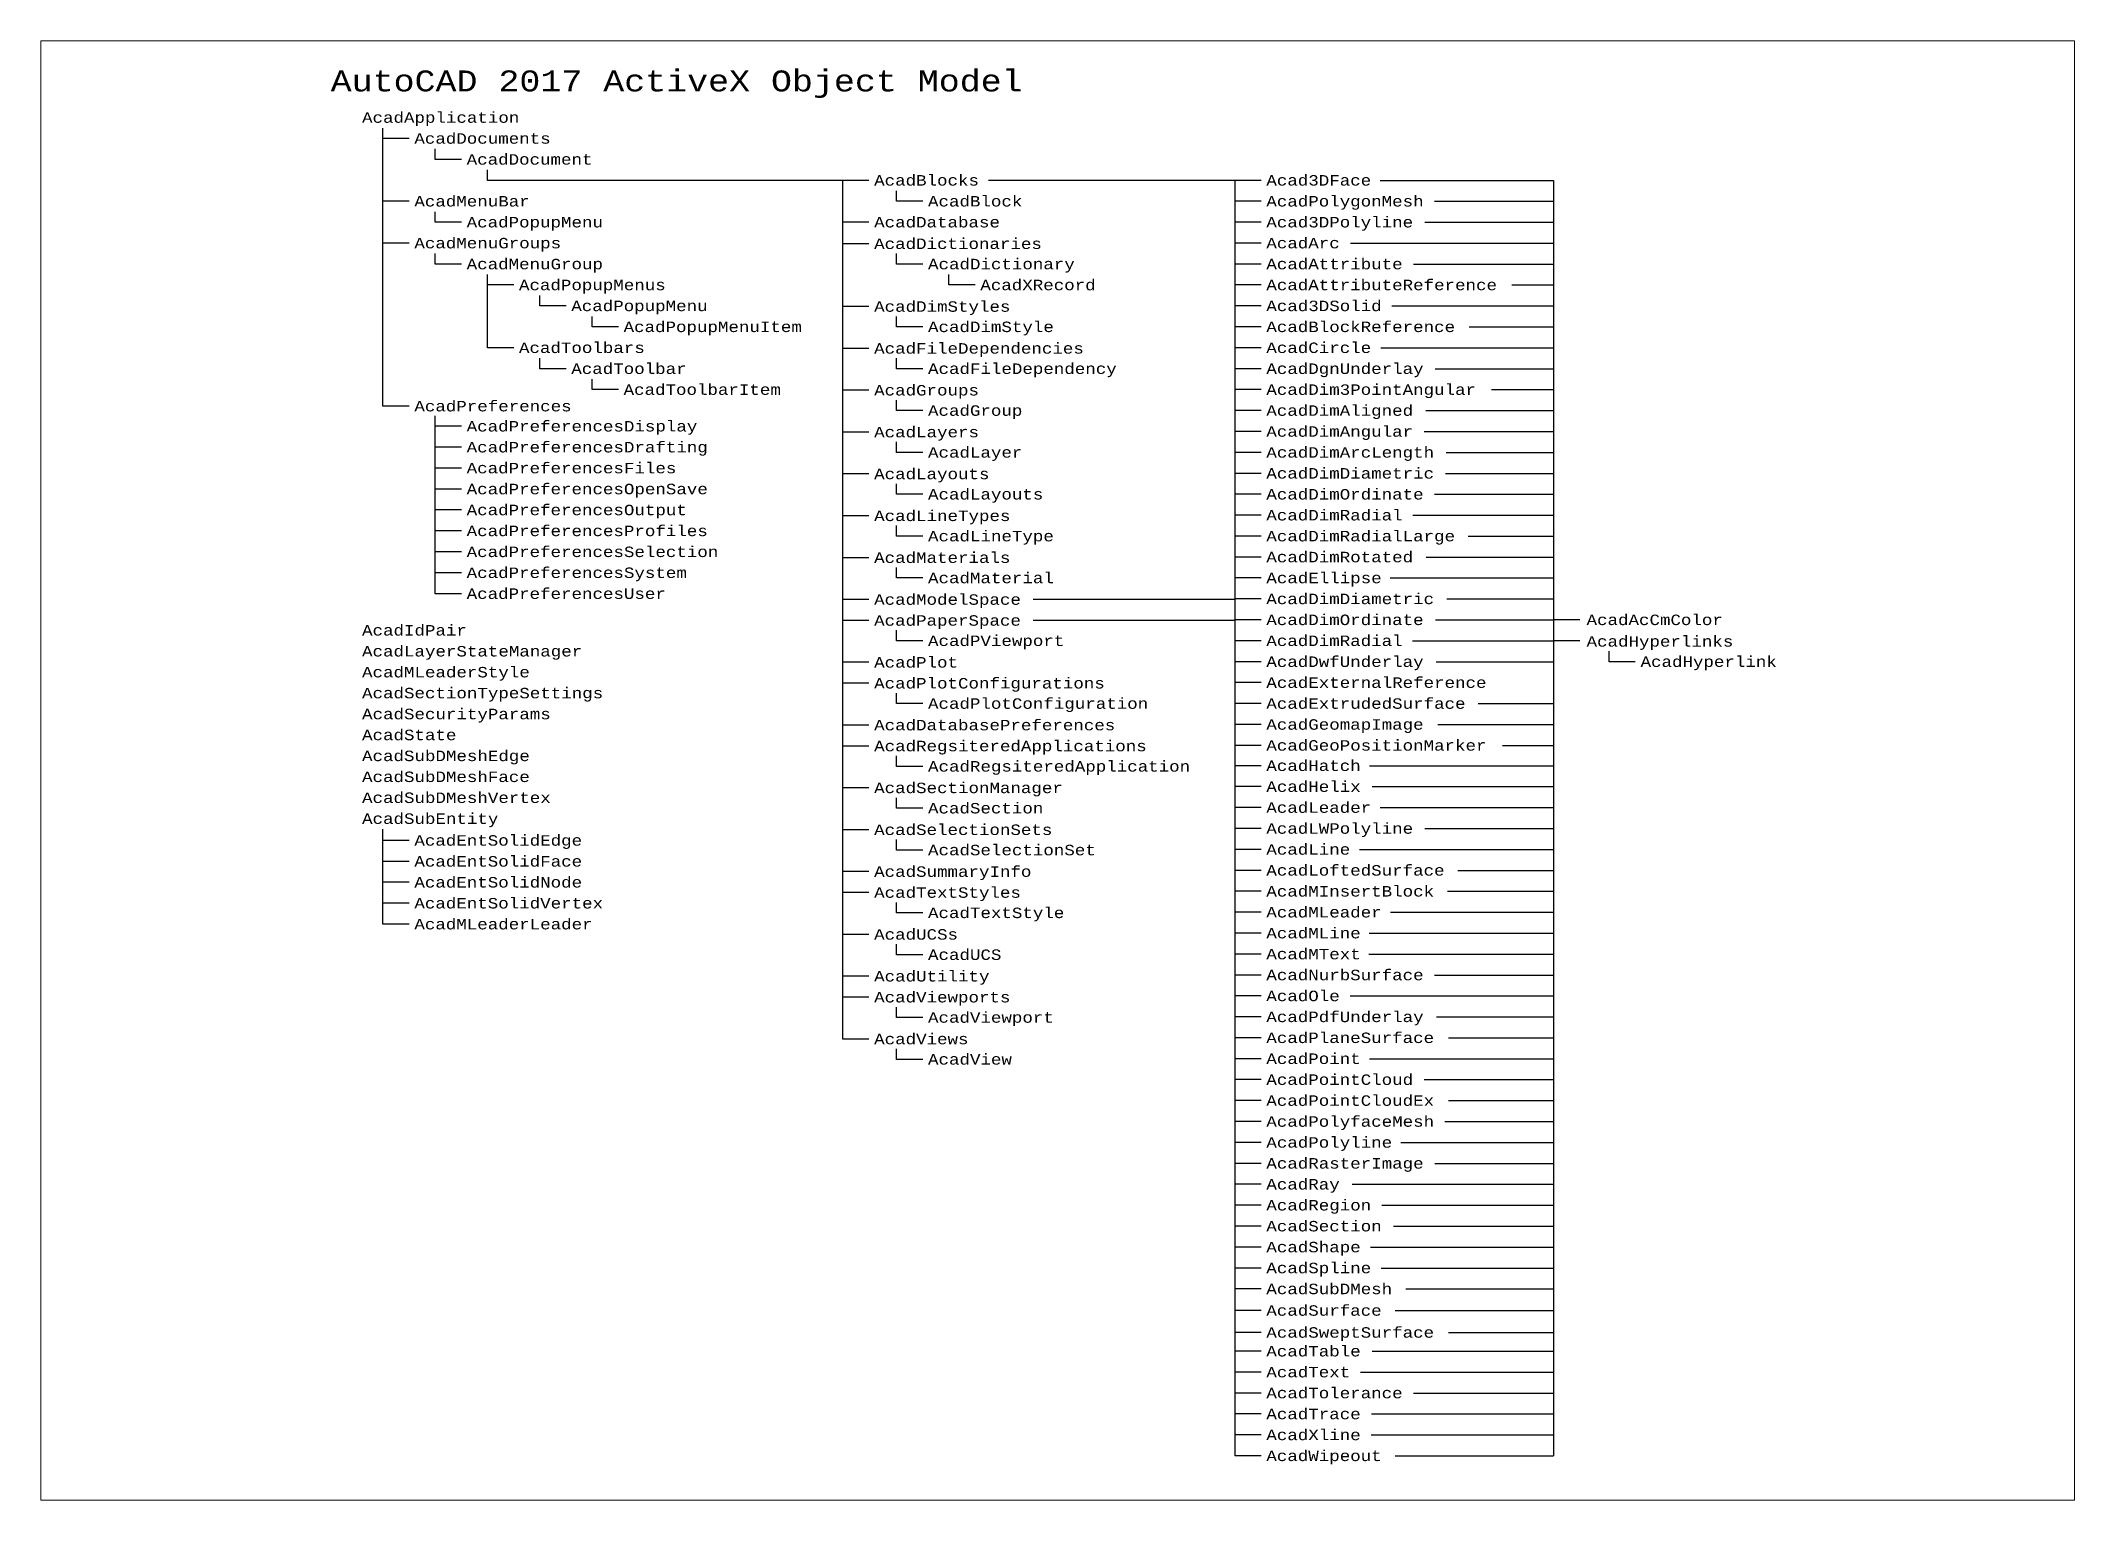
# Paper-space layout 'ActiveX Object Model' of a CAD drawing. Header units: inches. Extents: x 0.1 to 21.4, y 0.1 to 15.4.
# The model-space entities are those that its viewports show. They can reach past a viewport. Long polylines and large blocks are cut down to what shows.
import ezdxf

# ---------------------------------------------------------------- set-up
doc = ezdxf.new("R2010")
doc.units = ezdxf.units.IN
doc.header["$MEASUREMENT"] = 0
doc.styles.get("Standard").update_dxf_attribs({"font": 'cour.ttf'})

msp = doc.modelspace()

# ---------------------------------------------------------------- linework, layer by layer
for p, q in [((573.99, -242.69), (573.99, -216.11)), ((576.49, -217.11), (573.99, -217.11)), ((578.99, -219.11), (578.99, -218.11)), ((581.49, -219.11), (578.99, -219.11)), ((583.99, -221.11), (583.99, -220.11)), ((620.44, -221.11), (583.99, -221.11)), ((617.94, -303.17), (617.94, -221.11)), ((657.93, -221.11), (631.88, -221.11)), ((655.43, -221.11), (655.43, -343)), ((669.32, -221.11), (685.89, -221.11)), ((685.89, -221.11), (685.89, -343)), ((576.49, -223.11), (573.99, -223.11)), ((623.09, -223.11), (623.09, -222.11)), ((625.59, -223.11), (623.09, -223.11)), ((657.93, -223.11), (655.43, -223.11)), ((674.51, -223.11), (685.89, -223.11)), ((578.99, -225.11), (578.99, -224.11)), ((581.49, -225.11), (578.99, -225.11)), ((620.44, -225.11), (617.94, -225.11)), ((657.93, -225.11), (655.43, -225.11)), ((673.58, -225.11), (685.89, -225.11)), ((576.49, -227.11), (573.99, -227.11)), ((620.44, -227.17), (617.94, -227.17)), ((657.93, -227.11), (655.43, -227.11)), ((666.48, -227.11), (685.89, -227.11)), ((578.99, -229.11), (578.99, -228.11)), ((581.49, -229.11), (578.99, -229.11)), ((623.09, -229.11), (623.09, -228.11)), ((625.59, -229.11), (623.09, -229.11)), ((657.93, -229.11), (655.43, -229.11)), ((672.48, -229.11), (685.89, -229.11)), ((583.99, -237.11), (583.99, -230.11)), ((586.49, -231.11), (583.99, -231.11)), ((628.09, -231.11), (628.09, -230.11)), ((630.59, -231.11), (628.09, -231.11)), ((657.93, -231.11), (655.43, -231.11)), ((681.89, -231.11), (685.89, -231.11)), ((588.99, -233.11), (588.99, -232.11)), ((591.49, -233.11), (588.99, -233.11)), ((620.44, -233.17), (617.94, -233.17)), ((657.93, -233.11), (655.43, -233.11)), ((670.41, -233.11), (685.89, -233.11)), ((593.99, -235.11), (593.99, -234.11)), ((596.49, -235.11), (593.99, -235.11)), ((623.09, -235.11), (623.09, -234.11)), ((625.59, -235.11), (623.09, -235.11)), ((657.93, -235.11), (655.43, -235.11)), ((677.82, -235.11), (685.89, -235.11)), ((586.49, -237.11), (583.99, -237.11)), ((657.93, -237.11), (655.43, -237.11)), ((669.36, -237.11), (685.89, -237.11)), ((588.99, -239.11), (588.99, -238.11)), ((620.44, -237.17), (617.94, -237.17)), ((623.09, -239.11), (623.09, -238.11)), ((591.49, -239.11), (588.99, -239.11)), ((593.99, -241.11), (593.99, -240.11)), ((625.59, -239.11), (623.09, -239.11)), ((657.93, -239.11), (655.43, -239.11)), ((674.58, -239.11), (685.89, -239.11)), ((576.49, -242.69), (573.99, -242.69)), ((596.49, -241.11), (593.99, -241.11)), ((620.44, -241.17), (617.94, -241.17)), ((623.09, -243.11), (623.09, -242.11)), ((657.93, -241.11), (655.43, -241.11)), ((679.95, -241.11), (685.89, -241.11)), ((578.99, -260.61), (578.99, -243.61)), ((581.49, -244.61), (578.99, -244.61)), ((625.59, -243.11), (623.09, -243.11)), ((657.93, -243.11), (655.43, -243.11)), ((673.66, -243.11), (685.89, -243.11)), ((581.49, -246.61), (578.99, -246.61)), ((620.44, -245.17), (617.94, -245.17)), ((623.09, -247.11), (623.09, -246.11)), ((657.93, -245.11), (655.43, -245.11)), ((673.5, -245.11), (685.89, -245.11)), ((581.49, -248.61), (578.99, -248.61)), ((625.59, -247.11), (623.09, -247.11)), ((657.93, -247.11), (655.43, -247.11)), ((675.61, -247.11), (685.89, -247.11)), ((581.49, -250.61), (578.99, -250.61)), ((620.44, -249.17), (617.94, -249.17)), ((623.09, -251.11), (623.09, -250.11)), ((657.93, -249.11), (655.43, -249.11)), ((675.57, -249.11), (685.89, -249.11)), ((581.49, -252.61), (578.99, -252.61)), ((625.59, -251.11), (623.09, -251.11)), ((657.93, -251.11), (655.43, -251.11)), ((674.51, -251.11), (685.89, -251.11)), ((581.49, -254.61), (578.99, -254.61)), ((620.44, -253.17), (617.94, -253.17)), ((623.09, -255.11), (623.09, -254.11)), ((657.93, -253.11), (655.43, -253.11)), ((672.44, -253.11), (685.89, -253.11)), ((625.59, -255.11), (623.09, -255.11)), ((657.93, -255.11), (655.43, -255.11)), ((677.72, -255.11), (685.89, -255.11)), ((581.49, -256.61), (578.99, -256.61)), ((620.44, -257.17), (617.94, -257.17)), ((623.09, -259.11), (623.09, -258.11)), ((657.93, -257.11), (655.43, -257.11)), ((673.7, -257.11), (685.89, -257.11)), ((581.49, -258.61), (578.99, -258.61)), ((625.59, -259.11), (623.09, -259.11)), ((657.93, -259.11), (655.43, -259.11)), ((670.25, -259.11), (685.89, -259.11)), ((581.49, -260.61), (578.99, -260.61)), ((620.44, -261.17), (617.94, -261.17)), ((655.43, -261.17), (636.15, -261.17)), ((657.93, -261.11), (655.43, -261.11)), ((675.69, -261.11), (685.89, -261.11)), ((620.44, -263.17), (617.94, -263.17)), ((623.09, -265.11), (623.09, -264.11)), ((655.43, -263.17), (636.15, -263.17)), ((657.93, -263.11), (655.43, -263.11)), ((674.59, -263.11), (685.89, -263.11)), ((688.39, -263.11), (685.89, -263.11)), ((625.59, -265.11), (623.09, -265.11)), ((657.93, -265.11), (655.43, -265.11)), ((672.4, -265.11), (685.89, -265.11)), ((688.39, -265.11), (685.89, -265.11)), ((691.2, -267.11), (691.2, -266.11)), ((620.44, -267.17), (617.94, -267.17)), ((657.93, -267.11), (655.43, -267.11)), ((674.66, -267.11), (685.89, -267.11)), ((680.91, -267.11), (685.89, -267.11)), ((693.7, -267.11), (691.2, -267.11)), ((620.44, -269.17), (617.94, -269.17)), ((623.09, -271.11), (623.09, -270.11)), ((657.93, -269.11), (655.43, -269.11)), ((625.59, -271.11), (623.09, -271.11)), ((657.93, -271.11), (655.43, -271.11)), ((678.68, -271.11), (685.89, -271.11)), ((620.44, -273.17), (617.94, -273.17)), ((657.93, -273.11), (655.43, -273.11)), ((674.83, -273.11), (685.89, -273.11)), ((620.44, -275.17), (617.94, -275.17)), ((657.93, -275.11), (655.43, -275.11)), ((681.01, -275.11), (685.89, -275.11)), ((623.09, -277.11), (623.09, -276.11)), ((625.59, -277.11), (623.09, -277.11)), ((657.93, -277.05), (655.43, -277.05)), ((668.3, -277.05), (685.89, -277.05)), ((620.44, -279.17), (617.94, -279.17)), ((657.93, -279.05), (655.43, -279.05)), ((668.56, -279.05), (685.89, -279.05)), ((623.09, -281.11), (623.09, -280.11)), ((625.59, -281.11), (623.09, -281.11)), ((657.93, -281.05), (655.43, -281.05)), ((669.32, -281.05), (685.89, -281.05)), ((573.99, -292.19), (573.99, -283.11)), ((620.44, -283.17), (617.94, -283.17)), ((657.93, -283.05), (655.43, -283.05)), ((673.58, -283.05), (685.89, -283.05)), ((576.49, -284.19), (573.99, -284.19)), ((623.09, -285.11), (623.09, -284.11)), ((625.59, -285.11), (623.09, -285.11)), ((657.93, -285.05), (655.43, -285.05)), ((667.33, -285.05), (685.89, -285.05)), ((576.49, -286.19), (573.99, -286.19)), ((620.44, -287.17), (617.94, -287.17)), ((657.93, -287.05), (655.43, -287.05)), ((676.73, -287.05), (685.89, -287.05)), ((576.49, -288.19), (573.99, -288.19)), ((620.44, -289.17), (617.94, -289.17)), ((657.93, -289.05), (655.43, -289.05)), ((675.73, -289.05), (685.89, -289.05)), ((576.49, -290.19), (573.99, -290.19)), ((623.09, -291.11), (623.09, -290.11)), ((625.59, -291.11), (623.09, -291.11)), ((657.93, -291.05), (655.43, -291.05)), ((670.31, -291.05), (685.89, -291.05)), ((576.49, -292.19), (573.99, -292.19)), ((620.44, -293.17), (617.94, -293.17)), ((657.93, -293.05), (655.43, -293.05)), ((668.25, -293.05), (685.89, -293.05)), ((623.09, -295.11), (623.09, -294.11)), ((625.59, -295.11), (623.09, -295.11)), ((657.93, -295.05), (655.43, -295.05)), ((668.23, -295.05), (685.89, -295.05)), ((620.44, -297.17), (617.94, -297.17)), ((657.93, -297.05), (655.43, -297.05)), ((674.49, -297.05), (685.89, -297.05)), ((620.44, -299.17), (617.94, -299.17)), ((657.93, -299.05), (655.43, -299.05)), ((666.45, -299.05), (685.89, -299.05)), ((623.09, -301.11), (623.09, -300.11)), ((625.59, -301.11), (623.09, -301.11)), ((657.93, -301.05), (655.43, -301.05)), ((674.7, -301.05), (685.89, -301.05)), ((620.44, -303.17), (617.94, -303.17)), ((657.93, -303.05), (655.43, -303.05)), ((675.83, -303.05), (685.89, -303.05)), ((623.09, -305.11), (623.09, -304.11)), ((625.59, -305.11), (623.09, -305.11)), ((657.93, -305.05), (655.43, -305.05)), ((668.3, -305.05), (685.89, -305.05)), ((657.93, -307.05), (655.43, -307.05)), ((673.51, -307.05), (685.89, -307.05)), ((657.93, -309.05), (655.43, -309.05)), ((675.85, -309.05), (685.89, -309.05)), ((657.93, -311.05), (655.43, -311.05)), ((675.49, -311.05), (685.89, -311.05)), ((657.93, -313.05), (655.43, -313.05)), ((671.3, -313.05), (685.89, -313.05)), ((657.93, -315.05), (655.43, -315.05)), ((674.52, -315.05), (685.89, -315.05)), ((657.93, -317.05), (655.43, -317.05)), ((666.63, -317.05), (685.89, -317.05)), ((657.93, -319.05), (655.43, -319.05)), ((669.46, -319.05), (685.89, -319.05)), ((657.93, -321.05), (655.43, -321.05)), ((670.59, -321.05), (685.89, -321.05)), ((657.93, -323.05), (655.43, -323.05)), ((668.4, -323.05), (685.89, -323.05)), ((657.93, -325.05), (655.43, -325.05)), ((669.41, -325.05), (685.89, -325.05)), ((657.93, -327.05), (655.43, -327.05)), ((671.75, -327.05), (685.89, -327.05)), ((657.93, -329.11), (655.43, -329.11)), ((670.73, -329.11), (685.89, -329.11)), ((657.93, -331.21), (655.43, -331.21)), ((675.85, -331.21), (685.89, -331.21)), ((657.93, -333), (655.43, -333)), ((668.56, -333), (685.89, -333)), ((657.93, -335), (655.43, -335)), ((667.42, -335), (685.89, -335)), ((657.93, -337), (655.43, -337)), ((672.5, -337), (685.89, -337)), ((657.93, -339), (655.43, -339)), ((668.48, -339), (685.89, -339)), ((657.93, -341), (655.43, -341)), ((668.44, -341), (685.89, -341)), ((657.93, -343), (655.43, -343)), ((670.73, -343), (685.89, -343))]:
    msp.add_line(p, q)

# ---------------------------------------------------------------- texts
at = {"attachment_point": 1}
for s, width, gutter_width, insert, char_height in [('AutoCAD 2017 ActiveX Object Model', 70.343, 10, (568.99, -210.61), 2), ('AcadApplication', 14.8329, 5, (571.99, -214.61), 1), ('AcadDocuments', 14.8329, 5, (576.99, -216.61), 1), ('AcadDocument', 14.8329, 5, (581.99, -218.61), 1), ('AcadBlocks', 14.8329, 5, (620.94, -220.61), 1), ('Acad3DFace', 14.8329, 5, (658.43, -220.61), 1), ('AcadMenuBar', 14.8329, 5, (576.99, -222.61), 1), ('AcadBlock', 14.8329, 5, (626.09, -222.61), 1), ('AcadPolygonMesh', 14.8329, 5, (658.43, -222.61), 1), ('AcadPopupMenu', 14.8329, 5, (581.99, -224.61), 1), ('AcadDatabase', 14.8329, 5, (620.94, -224.61), 1), ('Acad3DPolyline', 14.8329, 5, (658.43, -224.61), 1), ('AcadMenuGroups', 14.8329, 5, (576.99, -226.61), 1), ('AcadDictionaries', 14.8329, 5, (620.94, -226.67), 1), ('AcadArc', 14.8329, 5, (658.43, -226.61), 1), ('AcadMenuGroup', 14.8329, 5, (581.99, -228.61), 1), ('AcadDictionary', 14.8329, 5, (626.09, -228.61), 1), ('AcadAttribute', 14.8329, 5, (658.43, -228.61), 1), ('AcadPopupMenus', 14.8329, 5, (586.99, -230.61), 1), ('AcadXRecord', 14.8329, 5, (631.09, -230.61), 1), ('AcadAttributeReference', 14.8329, 5, (658.43, -230.61), 1), ('AcadPopupMenu', 14.8329, 5, (591.99, -232.61), 1), ('AcadDimStyles', 14.8329, 5, (620.94, -232.67), 1), ('Acad3DSolid', 14.8329, 5, (658.43, -232.61), 1), ('AcadPopupMenuItem', 14.8329, 5, (596.99, -234.61), 1), ('AcadDimStyle', 14.8329, 5, (626.09, -234.61), 1), ('AcadBlockReference', 14.8329, 5, (658.43, -234.61), 1), ('AcadToolbars', 14.8329, 5, (586.99, -236.61), 1), ('AcadFileDependencies', 14.8329, 5, (620.94, -236.67), 1), ('AcadCircle', 14.8329, 5, (658.43, -236.61), 1), ('AcadToolbar', 14.8329, 5, (591.99, -238.61), 1), ('AcadFileDependency', 14.8329, 5, (626.09, -238.61), 1), ('AcadDgnUnderlay', 14.8329, 5, (658.43, -238.61), 1), ('AcadToolbarItem', 14.8329, 5, (596.99, -240.61), 1), ('AcadGroups', 14.8329, 5, (620.94, -240.67), 1), ('AcadDim3PointAngular', 14.8329, 5, (658.43, -240.61), 1), ('AcadPreferences', 14.8329, 5, (576.99, -242.19), 1), ('AcadGroup', 14.8329, 5, (626.09, -242.61), 1), ('AcadDimAligned', 14.8329, 5, (658.43, -242.61), 1), ('AcadPreferencesDisplay', 14.8329, 5, (581.99, -244.11), 1), ('AcadLayers', 14.8329, 5, (620.94, -244.67), 1), ('AcadDimAngular', 14.8329, 5, (658.43, -244.61), 1), ('AcadPreferencesDrafting', 14.8329, 5, (581.99, -246.11), 1), ('AcadLayer', 14.8329, 5, (626.09, -246.61), 1), ('AcadDimArcLength', 14.8329, 5, (658.43, -246.61), 1), ('AcadPreferencesFiles', 14.8329, 5, (581.99, -248.11), 1), ('AcadLayouts', 14.8329, 5, (620.94, -248.67), 1), ('AcadDimDiametric', 14.8329, 5, (658.43, -248.61), 1), ('AcadPreferencesOpenSave', 14.8329, 5, (581.99, -250.11), 1), ('AcadLayouts', 14.8329, 5, (626.09, -250.61), 1), ('AcadDimOrdinate', 14.8329, 5, (658.43, -250.61), 1), ('AcadPreferencesOutput', 14.8329, 5, (581.99, -252.11), 1), ('AcadLineTypes', 14.8329, 5, (620.94, -252.67), 1), ('AcadDimRadial', 14.8329, 5, (658.43, -252.61), 1), ('AcadPreferencesProfiles', 14.8329, 5, (581.99, -254.11), 1), ('AcadLineType', 14.8329, 5, (626.09, -254.61), 1), ('AcadDimRadialLarge', 14.8329, 5, (658.43, -254.61), 1), ('AcadPreferencesSelection', 14.8329, 5, (581.99, -256.11), 1), ('AcadMaterials', 14.8329, 5, (620.94, -256.67), 1), ('AcadDimRotated', 14.8329, 5, (658.43, -256.61), 1), ('AcadPreferencesSystem', 14.8329, 5, (581.99, -258.11), 1), ('AcadMaterial', 14.8329, 5, (626.09, -258.61), 1), ('AcadEllipse', 14.8329, 5, (658.43, -258.61), 1), ('AcadPreferencesUser', 14.8329, 5, (581.99, -260.11), 1), ('AcadModelSpace', 14.8329, 5, (620.94, -260.67), 1), ('AcadDimDiametric', 14.8329, 5, (658.43, -260.61), 1), ('AcadIdPair', 14.8329, 5, (571.99, -263.61), 1), ('AcadPaperSpace', 14.8329, 5, (620.94, -262.67), 1), ('AcadDimOrdinate', 14.8329, 5, (658.43, -262.61), 1), ('AcadAcCmColor', 14.8329, 5, (689.04, -262.61), 1), ('AcadLayerStateManager', 14.8329, 5, (571.99, -265.61), 1), ('AcadPViewport', 14.8329, 5, (626.09, -264.61), 1), ('AcadDimRadial', 14.8329, 5, (658.43, -264.61), 1), ('AcadHyperlinks', 14.8329, 5, (689.04, -264.67), 1), ('AcadMLeaderStyle', 14.8329, 5, (571.99, -267.61), 1), ('AcadPlot', 14.8329, 5, (620.94, -266.67), 1), ('AcadDwfUnderlay', 14.8329, 5, (658.43, -266.61), 1), ('AcadHyperlink', 14.8329, 5, (694.2, -266.61), 1), ('AcadSectionTypeSettings', 14.8329, 5, (571.99, -269.61), 1), ('AcadPlotConfigurations', 14.8329, 5, (620.94, -268.67), 1), ('AcadExternalReference', 14.8329, 5, (658.43, -268.61), 1), ('AcadSecurityParams', 14.8329, 5, (571.99, -271.61), 1), ('AcadPlotConfiguration', 14.8329, 5, (626.09, -270.61), 1), ('AcadExtrudedSurface', 14.8329, 5, (658.43, -270.61), 1), ('AcadState', 14.8329, 5, (571.99, -273.61), 1), ('AcadDatabasePreferences', 14.8329, 5, (620.94, -272.67), 1), ('AcadGeomapImage', 14.8329, 5, (658.43, -272.61), 1), ('AcadSubDMeshEdge', 14.8329, 5, (571.99, -275.61), 1), ('AcadRegsiteredApplications', 14.8329, 5, (620.94, -274.67), 1), ('AcadGeoPositionMarker', 14.8329, 5, (658.43, -274.61), 1), ('AcadSubDMeshFace', 14.8329, 5, (571.99, -277.61), 1), ('AcadRegsiteredApplication', 14.8329, 5, (626.09, -276.61), 1), ('AcadHatch', 14.8329, 5, (658.43, -276.55), 1), ('AcadSubDMeshVertex', 14.8329, 5, (571.99, -279.61), 1), ('AcadSectionManager', 14.8329, 5, (620.94, -278.67), 1), ('AcadHelix', 14.8329, 5, (658.43, -278.55), 1), ('AcadSubEntity', 14.8329, 5, (571.99, -281.61), 1), ('AcadSection', 14.8329, 5, (626.09, -280.61), 1), ('AcadLeader', 14.8329, 5, (658.43, -280.55), 1), ('AcadEntSolidEdge', 14.8329, 5, (576.99, -283.69), 1), ('AcadSelectionSets', 14.8329, 5, (620.94, -282.67), 1), ('AcadLWPolyline', 14.8329, 5, (658.43, -282.55), 1), ('AcadEntSolidFace', 14.8329, 5, (576.99, -285.69), 1), ('AcadSelectionSet', 14.8329, 5, (626.09, -284.61), 1), ('AcadLine', 14.8329, 5, (658.43, -284.55), 1), ('AcadEntSolidNode', 14.8329, 5, (576.99, -287.69), 1), ('AcadSummaryInfo', 14.8329, 5, (620.94, -286.67), 1), ('AcadLoftedSurface', 14.8329, 5, (658.43, -286.55), 1), ('\\pt14;AcadEntSolidVertex', 14.8329, 5, (576.99, -289.69), 1), ('AcadTextStyles', 14.8329, 5, (620.94, -288.67), 1), ('AcadMInsertBlock', 14.8329, 5, (658.43, -288.55), 1), ('\\pt14;AcadMLeaderLeader', 14.8329, 5, (576.99, -291.69), 1), ('AcadTextStyle', 14.8329, 5, (626.09, -290.61), 1), ('AcadMLeader', 14.8329, 5, (658.43, -290.55), 1), ('AcadUCSs', 14.8329, 5, (620.94, -292.67), 1), ('AcadMLine', 14.8329, 5, (658.43, -292.55), 1), ('AcadUCS', 14.8329, 5, (626.09, -294.61), 1), ('AcadMText', 14.8329, 5, (658.43, -294.55), 1), ('AcadUtility', 14.8329, 5, (620.94, -296.67), 1), ('AcadNurbSurface', 14.8329, 5, (658.43, -296.55), 1), ('AcadViewports', 14.8329, 5, (620.94, -298.67), 1), ('AcadOle', 14.8329, 5, (658.43, -298.55), 1), ('AcadViewport', 14.8329, 5, (626.09, -300.61), 1), ('AcadPdfUnderlay', 14.8329, 5, (658.43, -300.55), 1), ('AcadViews', 14.8329, 5, (620.94, -302.67), 1), ('AcadPlaneSurface', 14.8329, 5, (658.43, -302.55), 1), ('AcadView', 14.8329, 5, (626.09, -304.61), 1), ('AcadPoint', 14.8329, 5, (658.43, -304.55), 1), ('AcadPointCloud', 14.8329, 5, (658.43, -306.55), 1), ('AcadPointCloudEx', 14.8329, 5, (658.43, -308.55), 1), ('AcadPolyfaceMesh', 14.8329, 5, (658.43, -310.55), 1), ('AcadPolyline', 14.8329, 5, (658.43, -312.55), 1), ('AcadRasterImage', 14.8329, 5, (658.43, -314.55), 1), ('AcadRay', 14.8329, 5, (658.43, -316.55), 1), ('AcadRegion', 14.8329, 5, (658.43, -318.55), 1), ('AcadSection', 14.8329, 5, (658.43, -320.55), 1), ('AcadShape', 14.8329, 5, (658.43, -322.55), 1), ('AcadSpline', 14.8329, 5, (658.43, -324.55), 1), ('AcadSubDMesh', 14.8329, 5, (658.43, -326.55), 1), ('AcadSurface', 14.8329, 5, (658.43, -328.61), 1), ('AcadSweptSurface', 14.8329, 5, (658.43, -330.71), 1), ('AcadTable', 14.8329, 5, (658.43, -332.5), 1), ('AcadText', 14.8329, 5, (658.43, -334.5), 1), ('AcadTolerance', 14.8329, 5, (658.43, -336.5), 1), ('AcadTrace', 14.8329, 5, (658.43, -338.5), 1), ('AcadXline', 14.8329, 5, (658.43, -340.5), 1), ('AcadWipeout', 14.8329, 5, (658.43, -342.5), 1)]:
    msp.add_mtext_dynamic_manual_height_columns(s, width=width, gutter_width=gutter_width, heights=[0], dxfattribs=dict(at, insert=insert, char_height=char_height))

psp = doc.layouts.new('ActiveX Object Model')

# ---------------------------------------------------------------- viewports
at = {"layer": '0'}
psp.add_viewport(center=(10.764, 7.731), size=(21.332, 15.3064), view_center_point=(638.469, -277.508), view_height=139.48503, dxfattribs=at)

doc.saveas('drawing.dxf')
